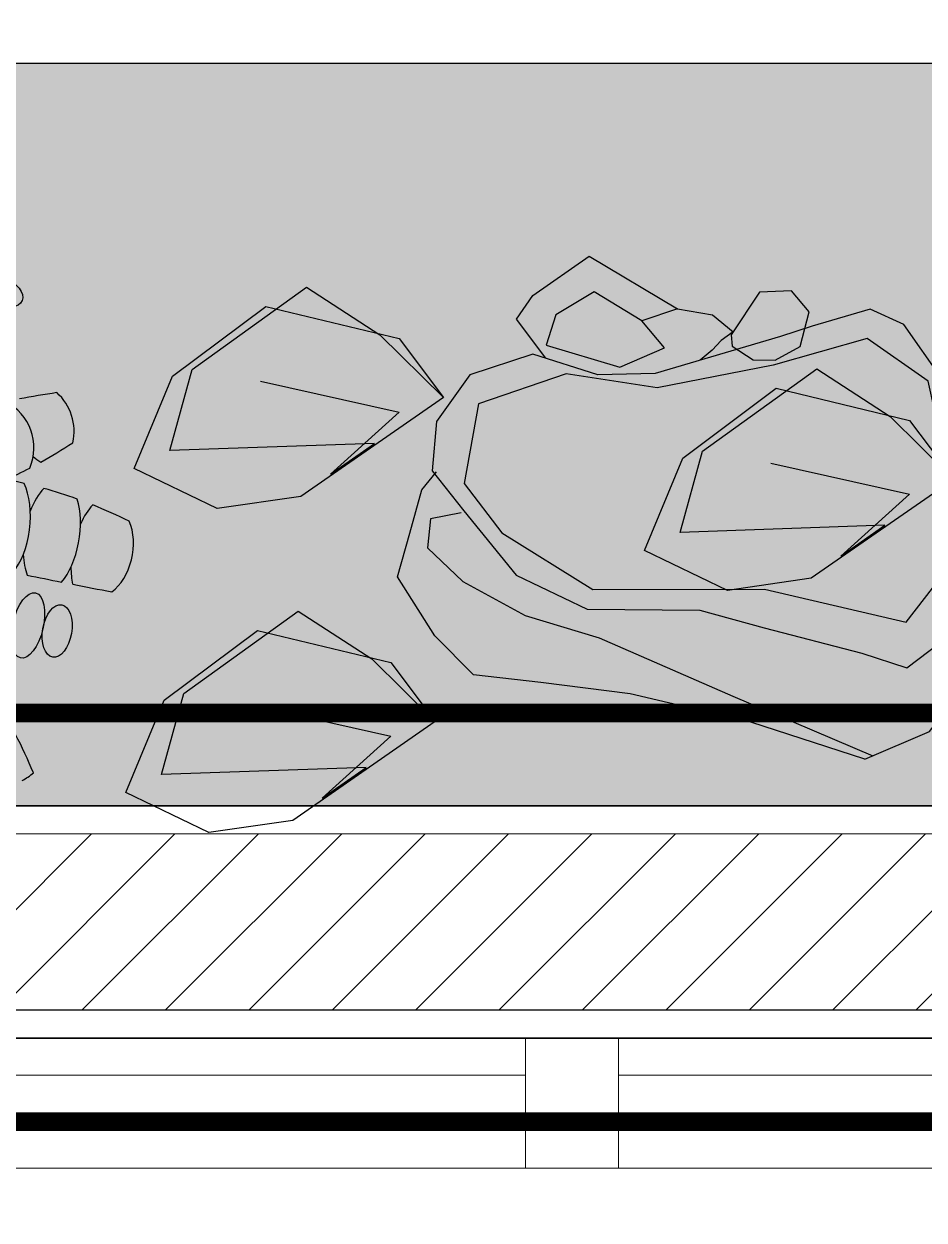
# Model space of a CAD drawing. Header units: millimetres. Extents: x -343543 to 400519, y -115663 to 104219.
# Drawn here: x -241499 to -241014, y 14492 to 15136 of the extents above; entities that cross this region are included whole.
import ezdxf
from ezdxf.xclip import XClip

# ---------------------------------------------------------------- set-up
doc = ezdxf.new("R2010")
doc.units = ezdxf.units.MM
doc.header["$XCLIPFRAME"] = 0
for name, pattern in [("$0$02'TUONG Xay$0$HIDDEN", [0.375, 0.25, -0.125]), ('HIDDEN2', [0.1875, 0.125, -0.0625]), ('XREF MAT BANG TUONG XAY$0$CENTER', [50.8, 31.75, -6.35, 6.35, -6.35])]:
    doc.linetypes.add(name, pattern=pattern)
doc.layers.get('0').update_dxf_attribs({"color": 231, "lineweight": 0})
for name, color, linetype, lineweight in [('A-CLNG', 157, 'Continuous', 25), ('A-FLOR-PRTN', 161, 'Continuous', 9), ('A-OPEN', 20, 'Continuous', 9), ('A-PATT', 252, 'Continuous', 9), ('A-SYMBOLS', 10, 'Continuous', 13), ('fix lighting', 2, 'Continuous', 5), ('XREF MAT BANG TUONG XAY$0$01.Xref _MB T1$0$A-WALL-INT', 8, 'Continuous', 9), ('XREF MAT BANG TUONG XAY$0$A-FINE', 8, 'Continuous', 25), ('XREF MAT BANG TUONG XAY$0$A-GRID', 8, 'XREF MAT BANG TUONG XAY$0$CENTER', 15), ('XREF MAT BANG TUONG XAY$0$A-WALL-INT', 8, 'Continuous', 9)]:
    doc.layers.add(name, color=color, linetype=linetype, lineweight=lineweight)
for name, color, linetype in [('XREF MAT BANG NOI THAT$0$A-PATT', 8, 'Continuous'), ('XREF MAT BANG NOI THAT$0$FF-Plants', 8, 'Continuous'), ('XREF MAT BANG TUONG XAY$0$A-FNSH', 8, 'Continuous'), ('XREF MAT BANG TUONG XAY$0$A-FURN', 8, 'Continuous'), ('XREF MAT BANG TUONG XAY$0$A-PATT', 8, 'Continuous')]:
    doc.layers.add(name, color=color, linetype=linetype)

# ---------------------------------------------------------------- blocks, each defined once
blk = doc.blocks.new('XREF MAT BANG TUONG XAY$0$00.xref_IKIGAI_Truc')
at = {"layer": 'XREF MAT BANG TUONG XAY$0$A-GRID', "color": 8, "ltscale": 20}
blk.add_lwpolyline([(-2907.53, 14700), (42750, 14700)], dxfattribs=at)
blk = doc.blocks.new('XREF MAT BANG TUONG XAY$0$xref_IKIGAI_Cot')
at = {"layer": 'XREF MAT BANG TUONG XAY$0$A-GRID', "color": 8, "ltscale": 20}
blk.add_lwpolyline([(-2907.53, 14700), (42750, 14700)], dxfattribs=at)
blk = doc.blocks.new('*U244')
at = {"layer": 'XREF MAT BANG TUONG XAY$0$A-PATT'}
h = blk.add_hatch(dxfattribs=at)
h.set_pattern_fill('ANSI31', color=8, scale=10)
h.set_pattern_definition([(45, (42836.782, -11178.564), (-22.45064, 22.45064), [])])
h.paths.add_polyline_path([(-38.7, 47.5), (7351.29, 47.5), (7351.29, -47.5), (-38.7, -47.5)])
at = {"layer": 'XREF MAT BANG TUONG XAY$0$A-WALL-INT', "color": 8}
blk.add_lwpolyline([(-38.7, 47.5), (7351.29, 47.5), (7351.29, -47.5), (-38.7, -47.5)], close=True, dxfattribs=at)
blk = doc.blocks.new('XREF MAT BANG NOI THAT$0$YLD.Studio-02-172')
at = {"layer": 'XREF MAT BANG NOI THAT$0$FF-Plants', "color": 8}
for p, q in [((-95.53, 150.86), (-66.24, 174.66)), ((-66.24, 174.66), (-42.19, 170.85)), ((-42.19, 170.85), (-18.15, 167.04)), ((-7.47, 162.78), (-26.81, 143.27)), ((-18.15, 167.04), (-7.61, 160.36)), ((19.27, 163.67), (-7.47, 162.78)), ((46.32, 148.77), (19.27, 163.67)), ((-48.87, 160.31), (-64.65, 139.38)), ((-33.08, 160.62), (-48.87, 160.31)), ((-27.95, 144.55), (-33.08, 160.62)), ((-113.87, 127.65), (-95.53, 150.86)), ((61.42, 116.35), (46.32, 148.77)), ((-26.81, 143.27), (-57.84, 111.2)), ((-12.16, 144.85), (-36.04, 121.6)), ((31.38, 142.35), (-12.16, 144.85)), ((53.04, 97.42), (31.38, 142.35)), ((-64.65, 139.38), (-78.85, 103.79)), ((-113.56, 91.23), (-113.87, 127.65)), ((60.04, 109.22), (78.98, 127.44)), ((78.98, 127.44), (92.74, 120.1)), ((-36.04, 121.6), (-60.63, 69.34)), ((54.47, 80.35), (61.42, 116.35)), ((92.74, 120.1), (117.33, 92.49)), ((-57.84, 111.2), (-71.45, 71.18)), ((67.12, 109.95), (59.89, 69.12)), ((83.91, 106.56), (67.12, 109.95)), ((-78.85, 103.79), (-86.08, 62.95)), ((98.57, 87.52), (83.91, 106.56)), ((51.37, 47.77), (53.04, 97.42)), ((53.04, 97.42), (53.04, 97.42)), ((-113.95, 42.72), (-113.56, 91.23)), ((117.33, 92.49), (94.85, 41.96)), ((86.07, 60.33), (98.57, 87.52)), ((58.76, 49.77), (54.47, 80.35)), ((-71.45, 71.18), (-64.85, 10.77)), ((-60.63, 69.34), (-49.5, -22.33)), ((59.89, 69.12), (73.14, 46.51)), ((-86.08, 62.95), (-108.65, -12.19)), ((73.14, 46.51), (86.07, 60.33)), ((94.85, 41.96), (86.07, 60.33)), ((70.9, -12.81), (51.37, 47.77)), ((86.55, -14.93), (58.76, 49.77)), ((-121.45, -23.59), (-113.95, 42.72)), ((94.85, 41.96), (93.84, 22.91)), ((74.96, 20.73), (68.76, 26.54)), ((80.73, 16.58), (74.96, 20.73)), ((93.84, 22.91), (86.04, 10.81)), ((86.04, 10.81), (80.73, 16.58)), ((-64.85, 10.77), (-70.27, -24.77)), ((78.32, 10.33), (72.34, -1.7)), ((84.28, 11.63), (78.32, 10.33)), ((108.9, -0.74), (84.28, 11.63)), ((72.34, -1.7), (73.54, -13.54)), ((111.67, -17.85), (108.9, -0.74)), ((-108.65, -12.19), (-131.64, -90.89)), ((91.14, -61.3), (70.9, -12.81)), ((73.54, -13.54), (82.47, -26.06)), ((94.1, -31.14), (86.55, -14.93)), ((101.63, -28.58), (111.67, -17.85)), ((-133.96, -86.84), (-121.45, -23.59)), ((-70.27, -24.77), (-77.58, -78.45)), ((-49.5, -22.33), (-58.21, -100.2)), ((82.47, -26.06), (101.63, -28.58)), ((106.93, -61), (94.1, -31.14)), ((72.1, -96.61), (91.14, -61.3)), ((100.97, -80.07), (106.93, -61)), ((-77.58, -78.45), (-82.41, -103.49)), ((74.1, -104), (100.97, -80.07)), ((-133.96, -86.84), (-115.11, -119.75)), ((42.37, -107.03), (72.1, -96.61)), ((-58.21, -100.2), (-10.17, -128.82)), ((-82.41, -103.49), (-51.51, -135.6)), ((-10.17, -128.82), (42.37, -107.03)), ((43.37, -110.73), (74.1, -104)), ((10.38, -135.52), (43.37, -110.73)), ((-115.11, -119.75), (-83.24, -138.63)), ((-70, -140.61), (-52.18, -134.9)), ((-83.24, -138.63), (-70, -140.61)), ((-51.51, -135.6), (-10.53, -140.39)), ((-10.53, -140.39), (10.38, -135.52))]:
    blk.add_line(p, q, dxfattribs=at)
blk = doc.blocks.new('XREF MAT BANG NOI THAT$0$YLD.Studio-05-32')
at = {"layer": 'XREF MAT BANG NOI THAT$0$FF-Plants', "color": 8}
for p, q in [((31.22, 53.43), (92.79, 97.72)), ((92.79, 97.72), (132.3, 72.09)), ((20.65, 49.77), (70.85, 87.38)), ((70.85, 87.38), (142.68, 70.04)), ((132.3, 72.09), (166.47, 38.23)), ((142.68, 70.04), (166.47, 38.23)), ((19.22, 9.76), (31.22, 53.43)), ((0, 0), (20.65, 49.77)), ((68.06, 47.09), (142.6, 30.32)), ((166.47, 38.23), (89.77, -14.94)), ((142.6, 30.32), (105.7, -3.05)), ((129.4, 13.56), (19.22, 9.76)), ((105.7, -3.05), (129.4, 13.56)), ((44.58, -21.49), (0, 0)), ((89.77, -14.94), (44.58, -21.49))]:
    blk.add_line(p, q, dxfattribs=at)
blk = doc.blocks.new('XREF MAT BANG NOI THAT$0$YLD.Studio-03-28')
at = {"layer": 'XREF MAT BANG NOI THAT$0$FF-Plants', "color": 8}
for centre, major_axis, ratio, start_param, end_param in [((117.96, -138.21), (5.53, 13.22), 0.543524, 1.570796330777153, 7.853981637956739), ((-243.8, -91.45), (235.19, 122.06), 1, -0.711068, -0.64492), ((-247.58, 98.25), (262.76, 86.63), 1, -1.496933, -1.414506), ((-62.44, -154.51), (-17.52, 4.12), 0.456009, 4.712389, 10.995574), ((-8.3, -140.7), (-29.95, 3.28), 0.490947, 0.603982, 2.465473), ((249.16, -37.37), (251.39, 46.98), 1, 3.38012, 3.436797), ((33.25, -129.97), (26.64, 7.72), 1, 4.024889, 5.533726), ((-120.41, -138.5), (27.48, 7.72), 1, 3.333395, 3.591583), ((9598.21, -2076.1), (2618.51, 9468.06), 1, 1.643686, 1.64561), ((-14.41, -167.33), (-29.71, 5.01), 0.490947, -1.152148, -0.707001), ((-414.46, -240.64), (472.42, 98.43), 1, -0.058503, -0.016159), ((-14.41, -167.33), (-29.71, 5.01), 0.490947, 3.753714, 4.32554), ((49.31, -175.65), (19.61, 19.61), 1, 1.633109, 1.816916), ((-65.4, -170.23), (-14.12, 2.44), 0.543524, 4.712389, 10.995574), ((-243.8, -91.45), (223.08, 143.01), 1, -0.91466, -0.843709), ((249.16, -37.37), (-201.19, 157.88), 1, 1.171755, 1.250482), ((-14.41, -167.33), (-29.71, 5.01), 0.490947, 0.678699, 2.38936), ((42.16, -151.58), (26.72, 7.43), 1, 4.215397, 5.285768), ((9598.21, -2076.1), (-9680.08, 1672.37), 1, -0.02331, -0.021125), ((-22.06, -193.56), (-29.37, 6.73), 0.490947, -1.152148, -0.795463), ((-22.06, -193.56), (-29.37, 6.73), 0.490947, 3.847362, 4.32554), ((-243.8, -91.45), (172.72, 200.95), 1, -1.320605, -1.239195), ((-22.06, -193.56), (-25.27, 5.06), 0.671515, 0.638476, 2.368728)]:
    blk.add_ellipse(centre, major_axis=major_axis, ratio=ratio, start_param=start_param, end_param=end_param, dxfattribs=at)
blk = doc.blocks.new('XREF MAT BANG NOI THAT')
at = {"layer": 'XREF MAT BANG NOI THAT$0$A-PATT'}
h = blk.add_hatch(dxfattribs=at)
h.set_pattern_fill('CROSS', color=8, scale=5)
h.paths.add_polyline_path([(17730, 15115), (22270.01, 15115), (22270.01, 14715), (17730, 14715)])
at = {"color": 8}
for points in [[(17600, 15565), (22400, 15565), (22400, 15115), (17600, 15115)], [(17730, 15115), (22270.01, 15115), (22270.01, 14715), (17730, 14715)]]:
    blk.add_lwpolyline(points, close=True, dxfattribs=at)
for name, p, rotation in [('XREF MAT BANG NOI THAT$0$YLD.Studio-03-28', (21202.6, 14874.64), 90), ('XREF MAT BANG NOI THAT$0$YLD.Studio-02-172', (21737.23, 14883.53), 83.20560456446584)]:
    blk.add_blockref(name, p, dxfattribs=dict(at, rotation=rotation))
for p in [(21414.3, 14896.63), (21689.05, 14852.56), (21409.83, 14722.17)]:
    blk.add_blockref('XREF MAT BANG NOI THAT$0$YLD.Studio-05-32', p, dxfattribs=at)
blk = doc.blocks.new('01.Xref _MB T1')
at = {"layer": 'XREF MAT BANG TUONG XAY$0$01.Xref _MB T1$0$A-WALL-INT', "color": 8}
for points in [[(21675.00141, 14590), (21625.00141, 14590), (21625.00141, 14520), (21675.00141, 14520)], [(20575.00141, 14570), (21625.00141, 14570), (21625.00141, 14520), (20575.00141, 14520)], [(21675.00141, 14570), (22210.00141, 14570), (22210.00141, 14520), (21675.00141, 14520)]]:
    blk.add_lwpolyline(points, close=True, dxfattribs=at)
at = {"layer": 'XREF MAT BANG TUONG XAY$0$A-FINE', "color": 8}
blk.add_lwpolyline([(16190, 9604.99999), (23810.00141, 9604.99999), (23810.00141, 14605), (16190, 14605)], close=True, dxfattribs=at)
at = {"layer": 'XREF MAT BANG TUONG XAY$0$A-FNSH', "color": 8, "elevation": 0}
blk.add_lwpolyline([(17729.99734, 15115.0002), (22270.01323, 15115.0002), (22270.01323, 14715.0002), (17729.99734, 14715.0002)], close=True, dxfattribs=at)
blk.add_lwpolyline([(20000.00534, 14715), (24084.99201, 14714.99991), (24084.99201, 14589.99991), (23920.00144, 14589.99991), (23919.99295, 12469.99987), (23795.00988, 12470.00001), (23795.01837, 14284.99953), (23680.01114, 14284.99599), (23680.00176, 14590), (20000.00529, 14590)], dxfattribs=at)
at = {"color": 8}
blk.add_blockref('XREF MAT BANG TUONG XAY$0$00.xref_IKIGAI_Truc', (0.00011, 0), dxfattribs=at)
ref = blk.add_blockref('XREF MAT BANG TUONG XAY$0$xref_IKIGAI_Cot', (-0.00927, -0.00001), dxfattribs=at)
XClip(ref).set_block_clipping_path([(-1610.3425959283, -2225.6693134198), (41829.1295208634, 21555.8819575264)])
at = {"layer": 'XREF MAT BANG TUONG XAY$0$A-FURN', "color": 8}
blk.add_blockref('*U244', (16343.69831, 14652.50058), dxfattribs=at)
at = {"layer": 'A-PATT', "color": 8}
blk.add_blockref('XREF MAT BANG NOI THAT', (0, 0), dxfattribs=at)
blk = doc.blocks.new('DenSanTuongT1Ikigai')
at = {"layer": 'fix lighting', "color": 5, "linetype": "$0$02'TUONG Xay$0$HIDDEN", "ltscale": 500, "true_color": 0x0000ff, "const_width": 10}
blk.add_lwpolyline([(17790, 14545), (22210, 14545)], dxfattribs=at)

msp = doc.modelspace()

# ---------------------------------------------------------------- block references
at = {"layer": 'A-SYMBOLS'}
msp.add_blockref('01.Xref _MB T1', (-262854.02, 0), dxfattribs=at)

# ---------------------------------------------------------------- next in the draw order: hatches: boundary and pattern name
at = {"layer": 'A-PATT'}
h = msp.add_hatch(dxfattribs=at)
h.set_pattern_fill('DOTS', color=256, scale=25)
h.set_pattern_definition([(0, (-262854.025, -1e-05), (19.84375, 39.6875), [0, -39.6875])])
h.paths.add_polyline_path([(-248629.03, 19175), (-246774.03, 19175), (-246774.03, 15115), (-238934.01, 15115), (-238934.01, 19175), (-237079.02, 19175), (-237079.03, 14715), (-248629.02, 14714.99)])
h.paths.add_polyline_path([(-246444.03, 19385), (-239264.01, 19385), (-239264.01, 19085), (-246444.03, 19085)])

# ---------------------------------------------------------------- next in the draw order: linework, layer by layer
at = {"layer": 'A-CLNG', "color": 251}
msp.add_lwpolyline([(-248629.03, 19175), (-246774.03, 19175), (-246774.03, 15115), (-238934.01, 15115), (-238934.01, 19175), (-237079.02, 19175), (-237079.03, 14715), (-248629.02, 14714.99)], close=True, dxfattribs=at)
at = {"layer": 'A-CLNG', "color": 251, "elevation": 0}
for points in [[(-246774.03, 15115), (-238934.01, 15115), (-238934.01, 19085), (-246774.03, 19085)], [(-246534.03, 14590), (-239174.02, 14590), (-239174.02, 14475), (-246534.03, 14475)]]:
    msp.add_lwpolyline(points, close=True, dxfattribs=at)
at = {"layer": 'A-OPEN', "color": 251}
msp.add_lwpolyline([(-246534.03, 14475), (-239174.02, 14475), (-239174.02, 14590), (-246534.03, 14590)], close=True, dxfattribs=at)
at = {"layer": 'fix lighting', "linetype": 'HIDDEN2', "const_width": 10}
msp.add_lwpolyline([(-245124.03, 14765), (-240584.01, 14765)], dxfattribs=at)

# ---------------------------------------------------------------- next in the draw order: block references
at = {"layer": 'A-FLOR-PRTN'}
msp.add_blockref('DenSanTuongT1Ikigai', (-262854.02, 0), dxfattribs=at)

doc.saveas('drawing.dxf')
